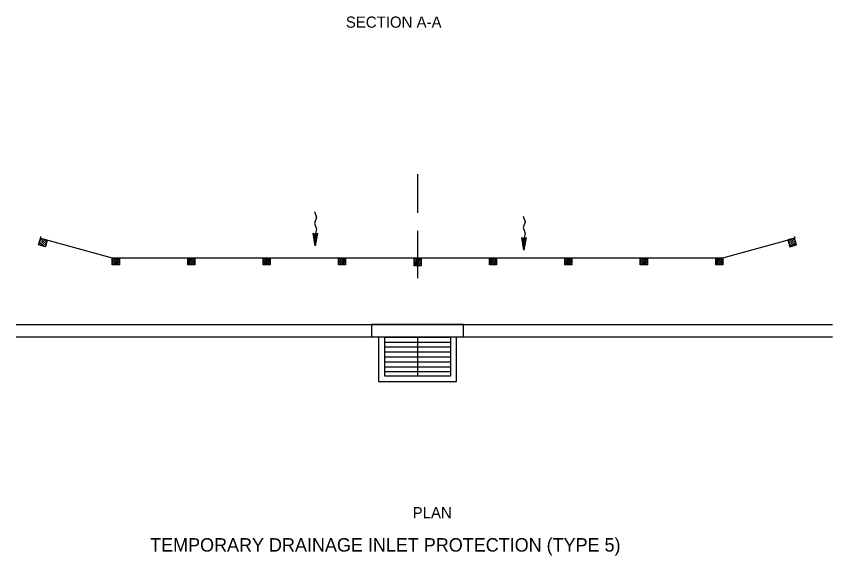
# Model space of a CAD drawing. Extents: x 798.7 to 849.1, y 1008.8 to 1046.3.
# Drawn here: x 798.68 to 820.33, y 1010.25 to 1024.55 of the extents above; entities that cross this region are included whole.
import ezdxf

# ---------------------------------------------------------------- set-up
doc = ezdxf.new("R2010")
doc.units = 0
for name, color, linetype in [('df_FLOW-LINE', 7, 'Continuous'), ('df_INLET', 7, 'Continuous'), ('mc_CURB-GUTTER', 7, 'Continuous'), ('str_Wood-A', 7, 'Continuous'), ('wpc_NO-PLOT', 7, 'Continuous'), ('wpc_TEMP-SILT-FENCE', 7, 'Continuous')]:
    doc.layers.add(name, color=color, linetype=linetype)

msp = doc.modelspace()

# ---------------------------------------------------------------- linework, layer by layer
at = {"layer": 'df_FLOW-LINE'}
for p, q in [((806.604, 1018.465), (806.548, 1018.801)), ((806.548, 1018.801), (806.607, 1018.766)), ((806.605, 1018.545), (806.563, 1018.792)), ((806.605, 1018.625), (806.579, 1018.782)), ((806.606, 1018.707), (806.595, 1018.773)), ((806.666, 1018.8), (806.604, 1018.465)), ((806.65, 1018.791), (806.605, 1018.545)), ((806.634, 1018.782), (806.605, 1018.625)), ((806.618, 1018.773), (806.606, 1018.707)), ((806.607, 1018.766), (806.666, 1018.8)), ((812.137, 1018.347), (812.081, 1018.683)), ((812.081, 1018.683), (812.14, 1018.648)), ((812.138, 1018.427), (812.096, 1018.673)), ((812.138, 1018.507), (812.112, 1018.664)), ((812.139, 1018.588), (812.128, 1018.655)), ((812.199, 1018.682), (812.137, 1018.347)), ((812.183, 1018.673), (812.138, 1018.427)), ((812.167, 1018.664), (812.138, 1018.507)), ((812.151, 1018.655), (812.139, 1018.588)), ((812.14, 1018.648), (812.199, 1018.682))]:
    msp.add_line(p, q, dxfattribs=at)
for points in [[(806.584, 1019.37), (806.638, 1019.216), (806.582, 1019.063), (806.636, 1018.909), (806.607, 1018.766), (806.604, 1018.465)], [(812.117, 1019.252), (812.171, 1019.098), (812.115, 1018.945), (812.169, 1018.791), (812.14, 1018.648), (812.137, 1018.347)]]:
    msp.add_lwpolyline(points, dxfattribs=at)
at = {"layer": 'df_INLET'}
for p, q in [((808.444, 1015.912), (810.18, 1015.912)), ((809.318, 1016.046), (809.318, 1015.004)), ((808.444, 1015.782), (810.18, 1015.782)), ((808.444, 1015.651), (810.18, 1015.651)), ((808.444, 1015.52), (810.18, 1015.52)), ((808.444, 1015.39), (810.18, 1015.39)), ((808.444, 1015.259), (810.18, 1015.259)), ((808.444, 1015.129), (810.18, 1015.129))]:
    msp.add_line(p, q, dxfattribs=at)
for points in [[(810.539, 1016.373), (808.097, 1016.373), (808.097, 1016.048), (810.539, 1016.048)], [(808.448, 1016.046), (810.188, 1016.046), (810.188, 1015.004), (808.448, 1015.004)]]:
    msp.add_lwpolyline(points, close=True, dxfattribs=at)
msp.add_lwpolyline([(808.283, 1016.05), (808.282, 1014.866), (810.348, 1014.866), (810.349, 1016.053)], dxfattribs=at)
at = {"layer": 'mc_CURB-GUTTER'}
for p, q in [((798.679, 1016.373), (820.326, 1016.373)), ((798.679, 1016.053), (820.326, 1016.053))]:
    msp.add_line(p, q, dxfattribs=at)
at = {"layer": 'str_Wood-A'}
for p, q in [((809.318, 1020.367), (809.318, 1019.338)), ((799.318, 1018.714), (799.318, 1018.668)), ((809.318, 1018.863), (809.318, 1017.609)), ((819.318, 1018.714), (819.318, 1018.668)), ((799.278, 1018.519), (799.336, 1018.469)), ((799.29, 1018.564), (799.428, 1018.444)), ((799.302, 1018.609), (799.459, 1018.473)), ((799.314, 1018.654), (799.471, 1018.517)), ((799.382, 1018.65), (799.483, 1018.562)), ((799.475, 1018.625), (799.495, 1018.607)), ((819.161, 1018.625), (819.141, 1018.607)), ((819.254, 1018.65), (819.153, 1018.562)), ((819.322, 1018.654), (819.165, 1018.517)), ((819.334, 1018.609), (819.177, 1018.473)), ((819.346, 1018.564), (819.208, 1018.444)), ((819.359, 1018.519), (819.301, 1018.469)), ((801.31, 1018.148), (801.225, 1018.015)), ((801.26, 1018.148), (801.225, 1018.092)), ((801.36, 1018.148), (801.239, 1017.96)), ((801.41, 1018.148), (801.289, 1017.96)), ((801.412, 1018.073), (801.339, 1017.96)), ((803.31, 1018.148), (803.225, 1018.015)), ((803.26, 1018.148), (803.225, 1018.092)), ((803.36, 1018.148), (803.239, 1017.96)), ((803.41, 1018.148), (803.289, 1017.96)), ((803.412, 1018.073), (803.339, 1017.96)), ((805.31, 1018.148), (805.225, 1018.015)), ((805.26, 1018.148), (805.225, 1018.092)), ((805.36, 1018.148), (805.239, 1017.96)), ((805.41, 1018.148), (805.289, 1017.96)), ((805.412, 1018.073), (805.339, 1017.96)), ((807.31, 1018.148), (807.225, 1018.015)), ((807.26, 1018.148), (807.225, 1018.092)), ((807.36, 1018.148), (807.239, 1017.96)), ((807.41, 1018.148), (807.289, 1017.96)), ((807.412, 1018.073), (807.339, 1017.96)), ((809.307, 1018.117), (809.225, 1017.99)), ((809.257, 1018.117), (809.225, 1018.067)), ((809.356, 1018.117), (809.235, 1017.929)), ((809.406, 1018.117), (809.285, 1017.929)), ((811.31, 1018.148), (811.225, 1018.015)), ((811.26, 1018.148), (811.225, 1018.092)), ((811.36, 1018.148), (811.239, 1017.96)), ((811.41, 1018.148), (811.289, 1017.96)), ((811.412, 1018.073), (811.339, 1017.96)), ((813.31, 1018.148), (813.225, 1018.015)), ((813.26, 1018.148), (813.225, 1018.092)), ((813.36, 1018.148), (813.239, 1017.96)), ((813.41, 1018.148), (813.289, 1017.96)), ((813.412, 1018.073), (813.339, 1017.96)), ((815.31, 1018.148), (815.225, 1018.015)), ((815.26, 1018.148), (815.225, 1018.092)), ((815.36, 1018.148), (815.239, 1017.96)), ((815.41, 1018.148), (815.289, 1017.96)), ((815.412, 1018.073), (815.339, 1017.96)), ((817.31, 1018.148), (817.225, 1018.015)), ((817.26, 1018.148), (817.225, 1018.092)), ((817.36, 1018.148), (817.239, 1017.96)), ((817.41, 1018.148), (817.289, 1017.96)), ((817.412, 1018.073), (817.339, 1017.96)), ((801.412, 1017.996), (801.388, 1017.96)), ((803.412, 1017.996), (803.388, 1017.96)), ((805.412, 1017.996), (805.388, 1017.96)), ((807.412, 1017.996), (807.388, 1017.96)), ((809.412, 1018.048), (809.335, 1017.929)), ((809.412, 1017.971), (809.385, 1017.929)), ((811.412, 1017.996), (811.388, 1017.96)), ((813.412, 1017.996), (813.388, 1017.96)), ((815.412, 1017.996), (815.388, 1017.96)), ((817.412, 1017.996), (817.388, 1017.96))]:
    msp.add_line(p, q, dxfattribs=at)
for points in [[(799.318, 1018.668), (799.499, 1018.618), (799.449, 1018.438), (799.269, 1018.487)], [(819.318, 1018.668), (819.138, 1018.618), (819.187, 1018.438), (819.367, 1018.487)], [(801.225, 1018.148), (801.412, 1018.148), (801.412, 1017.96), (801.225, 1017.96)], [(803.225, 1018.148), (803.412, 1018.148), (803.412, 1017.96), (803.225, 1017.96)], [(805.225, 1018.148), (805.412, 1018.148), (805.412, 1017.96), (805.225, 1017.96)], [(807.225, 1018.148), (807.412, 1018.148), (807.412, 1017.96), (807.225, 1017.96)], [(809.225, 1018.117), (809.412, 1018.117), (809.412, 1017.929), (809.225, 1017.929)], [(811.225, 1018.148), (811.412, 1018.148), (811.412, 1017.96), (811.225, 1017.96)], [(813.225, 1018.148), (813.412, 1018.148), (813.412, 1017.96), (813.225, 1017.96)], [(815.225, 1018.148), (815.412, 1018.148), (815.412, 1017.96), (815.225, 1017.96)], [(817.225, 1018.148), (817.412, 1018.148), (817.412, 1017.96), (817.225, 1017.96)]]:
    msp.add_lwpolyline(points, close=True, dxfattribs=at)
at = {"layer": 'wpc_TEMP-SILT-FENCE'}
msp.add_lwpolyline([(799.318, 1018.668), (801.225, 1018.148), (817.41, 1018.148), (819.318, 1018.668)], dxfattribs=at)

# ---------------------------------------------------------------- texts
at = {"layer": 'wpc_NO-PLOT'}
for s, height, p in [('SECTION A-A', 0.29703, (807.417, 1024.245)), ('PLAN', 0.297, (809.188, 1011.241)), ('TEMPORARY DRAINAGE INLET PROTECTION (TYPE 5)', 0.35643, (802.228, 1010.357))]:
    msp.add_text(s, height=height, dxfattribs=at).set_placement(p)

doc.saveas('drawing.dxf')
